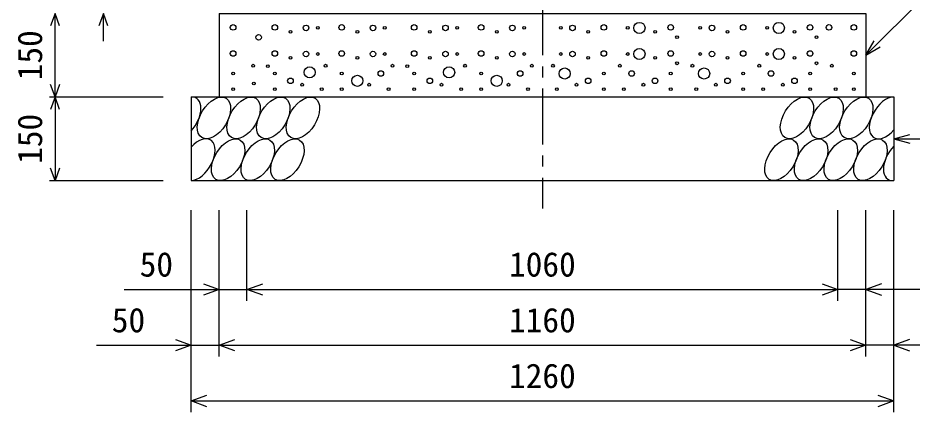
# Model space of a CAD drawing. Units: millimetres, scale not verified. Extents: x -16800 to 16800, y -5940 to 5940.
# Drawn here: x 8659 to 10263, y 1464 to 2172 of the extents above; entities that cross this region are included whole.
import ezdxf
from ezdxf.enums import TextEntityAlignment as Align

# ---------------------------------------------------------------- set-up
doc = ezdxf.new("R2010")
doc.units = ezdxf.units.MM
doc.header["$LTSCALE"] = 20
doc.linetypes.add('CHAIN1', pattern=[8, 5, -1, 1, -1])
for name, color, linetype, lineweight in [('0-0_DIM', 7, 'Continuous', 25), ('0-2_HATCH', 6, 'Continuous', 25), ('0-5_OUTLINE', 3, 'Continuous', 25)]:
    doc.layers.add(name, color=color, linetype=linetype, lineweight=lineweight)
doc.styles.add('ＭＳ ゴシック', font='')
doc.styles.get('ＭＳ ゴシック').set_extended_font_data('MS Gothic')

msp = doc.modelspace()

# ---------------------------------------------------------------- linework, layer by layer
at = {"layer": '0-0_DIM', "linetype": 'CHAIN1'}
msp.add_line((9600, 3324.66), (9600, 1829.66), dxfattribs=at)
at = {"layer": '0-0_DIM'}
for p, q in [((10343.65, 2268.32), (10180, 2104.66)), ((8725.8, 2029.66), (8725.8, 2179.66)), ((8812.46, 2129.66), (8812.46, 2179.66)), ((10180, 2104.66), (10195, 2130.64)), ((10180, 2104.66), (10205.98, 2119.66)), ((8715.8, 2029.66), (8920, 2029.66)), ((8725.8, 2029.66), (8725.8, 1879.66)), ((10230, 1954.66), (10258.98, 1962.43)), ((10230, 1954.66), (10663.31, 1954.66)), ((10230, 1954.66), (10258.98, 1946.9)), ((8715.8, 1879.66), (8920, 1879.66)), ((8970, 1464.15), (8970, 1826.49)), ((9020, 1564.15), (9020, 1826.49)), ((9070, 1664.15), (9070, 1826.49)), ((10130, 1664.15), (10130, 1826.49)), ((10180, 1564.15), (10180, 1826.49)), ((10230, 1464.15), (10230, 1826.49)), ((8850, 1684.15), (9070, 1684.15)), ((9070, 1684.15), (10130, 1684.15)), ((10350, 1684.15), (10130, 1684.15)), ((8800, 1584.15), (9020, 1584.15)), ((9020, 1584.15), (10180, 1584.15)), ((10400, 1584.15), (10180, 1584.15)), ((8970, 1484.15), (10230, 1484.15))]:
    msp.add_line(p, q, dxfattribs=at)
for points in [[(8734.01, 2157.11), (8725.8, 2179.66), (8717.59, 2157.11)], [(8820.67, 2157.11), (8812.46, 2179.66), (8804.26, 2157.11)], [(8734.01, 2052.21), (8725.8, 2029.66), (8717.59, 2052.21)], [(8734.01, 2007.11), (8725.8, 2029.66), (8717.59, 2007.11)], [(8734.01, 1902.21), (8725.8, 1879.66), (8717.59, 1902.21)], [(8991.81, 1694.41), (9020, 1684.15), (8991.81, 1673.89)], [(9098.19, 1673.89), (9070, 1684.15), (9098.19, 1694.41)], [(10101.81, 1694.41), (10130, 1684.15), (10101.81, 1673.89)], [(10208.19, 1694.41), (10180, 1684.15), (10208.19, 1673.89)], [(8941.81, 1594.41), (8970, 1584.15), (8941.81, 1573.89)], [(9048.19, 1573.89), (9020, 1584.15), (9048.19, 1594.41)], [(10151.81, 1594.41), (10180, 1584.15), (10151.81, 1573.89)], [(10258.19, 1594.41), (10230, 1584.15), (10258.19, 1573.89)], [(8998.19, 1473.89), (8970, 1484.15), (8998.19, 1494.41)], [(10201.81, 1494.41), (10230, 1484.15), (10201.81, 1473.89)]]:
    msp.add_lwpolyline(points, dxfattribs=at)
at = {"layer": '0-2_HATCH'}
for centre, radius in [((9045.17, 2154.51), 5), ((9119.97, 2154.51), 5), ((9176.04, 2153.64), 5), ((9197.07, 2153.64), 2.5), ((9239.97, 2154.51), 5), ((9296.04, 2153.64), 5), ((9317.07, 2153.64), 2.5), ((9369.97, 2154.51), 5), ((9426.04, 2153.64), 5), ((9447.07, 2153.64), 2.5), ((9489.97, 2154.51), 5), ((9546.04, 2153.64), 5), ((9567.07, 2153.64), 2.5), ((9632.93, 2153.64), 2.5), ((9653.96, 2153.64), 5), ((9710.03, 2154.51), 5), ((9752.93, 2153.64), 2.5), ((9773.96, 2153.64), 10), ((9830.03, 2154.51), 5), ((9882.93, 2153.64), 2.5), ((9903.96, 2153.64), 5), ((9960.03, 2154.51), 5), ((10002.93, 2153.64), 2.5), ((10023.96, 2153.64), 10), ((10080.03, 2154.51), 5), ((10113.9, 2154.51), 5), ((10158.55, 2154.51), 5), ((9090.94, 2136.74), 5), ((9148.01, 2146.64), 2.5), ((9268.01, 2146.64), 2.5), ((9398.01, 2146.64), 2.5), ((9518.01, 2146.64), 2.5), ((9681.99, 2146.64), 2.5), ((9801.99, 2146.64), 2.5), ((9841.37, 2136.95), 2.5), ((9931.99, 2146.64), 2.5), ((10051.99, 2146.64), 2.5), ((10091.37, 2136.95), 2.5), ((9045.17, 2107.71), 5), ((9119.97, 2107.71), 5), ((9148.01, 2099.84), 2.5), ((9176.04, 2106.84), 5), ((9197.07, 2106.84), 2.5), ((9239.97, 2107.71), 5), ((9268.01, 2099.84), 2.5), ((9296.04, 2106.84), 5), ((9317.07, 2106.84), 2.5), ((9369.97, 2107.71), 5), ((9398.01, 2099.84), 2.5), ((9426.04, 2106.84), 5), ((9447.07, 2106.84), 2.5), ((9489.97, 2107.71), 5), ((9518.01, 2099.84), 2.5), ((9546.04, 2106.84), 5), ((9567.07, 2106.84), 2.5), ((9632.93, 2106.84), 2.5), ((9653.96, 2106.84), 5), ((9681.99, 2099.84), 2.5), ((9710.03, 2107.71), 5), ((9752.93, 2106.84), 2.5), ((9773.96, 2106.84), 10), ((9801.99, 2099.84), 2.5), ((9830.03, 2107.71), 5), ((9882.93, 2106.84), 2.5), ((9903.96, 2106.84), 5), ((9931.99, 2099.84), 2.5), ((9960.03, 2107.71), 5), ((10002.93, 2106.84), 2.5), ((10023.96, 2106.84), 10), ((10051.99, 2099.84), 2.5), ((10080.03, 2107.71), 5), ((10158.55, 2107.71), 5), ((9081.09, 2085.83), 2.5), ((9107.55, 2084.92), 2.5), ((9211.09, 2085.83), 2.5), ((9331.09, 2085.83), 2.5), ((9357.55, 2084.92), 2.5), ((9461.09, 2085.83), 2.5), ((9581.09, 2085.83), 2.5), ((9618.91, 2085.83), 2.5), ((9738.91, 2085.83), 2.5), ((9841.37, 2090.15), 2.5), ((9868.91, 2085.83), 2.5), ((9988.91, 2085.83), 2.5), ((10091.37, 2090.15), 2.5), ((10118.91, 2085.83), 2.5), ((9045.17, 2071.82), 2.5), ((9119.97, 2071.82), 2.5), ((9182.58, 2073.83), 10), ((9239.97, 2071.82), 2.5), ((9310.06, 2071.82), 5), ((9369.97, 2071.82), 2.5), ((9432.58, 2073.83), 10), ((9489.97, 2071.82), 2.5), ((9560.06, 2071.82), 5), ((9639.94, 2071.82), 10), ((9710.03, 2071.82), 2.5), ((9759.94, 2071.82), 5), ((9830.03, 2071.82), 2.5), ((9889.94, 2071.82), 10), ((9960.03, 2071.82), 2.5), ((10009.94, 2071.82), 5), ((10080.03, 2071.82), 2.5), ((10158.55, 2071.82), 2.5), ((9082.36, 2053.88), 2.5), ((9148.01, 2058.69), 5), ((9169.03, 2051.69), 2.5), ((9268.01, 2058.69), 10), ((9289.03, 2051.69), 2.5), ((9398.01, 2058.69), 5), ((9419.03, 2051.69), 2.5), ((9518.01, 2058.69), 10), ((9539.03, 2051.69), 2.5), ((9660.97, 2051.69), 2.5), ((9681.99, 2058.69), 5), ((9780.97, 2051.69), 2.5), ((9801.99, 2058.69), 5), ((9910.97, 2051.69), 2.5), ((9931.99, 2058.69), 5), ((10030.97, 2051.69), 2.5), ((10051.99, 2058.69), 5), ((9045.17, 2043.81), 2.5), ((9119.97, 2043.81), 2.5), ((9204.08, 2043.81), 2.5), ((9239.97, 2043.81), 2.5), ((9324.08, 2043.81), 2.5), ((9369.97, 2043.81), 2.5), ((9454.08, 2043.81), 2.5), ((9489.97, 2043.81), 2.5), ((9574.08, 2043.81), 2.5), ((9625.92, 2043.81), 2.5), ((9710.03, 2043.81), 2.5), ((9745.92, 2043.81), 2.5), ((9830.03, 2043.81), 2.5), ((9875.92, 2043.81), 2.5), ((9960.03, 2043.81), 2.5), ((9995.92, 2043.81), 2.5), ((10080.03, 2043.81), 2.5), ((10125.92, 2043.81), 2.5), ((10158.55, 2043.81), 2.5)]:
    msp.add_circle(centre, radius, dxfattribs=at)
for centre, start_param, end_param in [((8957.64, 1992.14), 4.385593, 6.6745444), ((10216.14, 1992.14), 0.3357715, 4.4411806), ((8982.96, 1917.15), 3.5111464, 7.548991), ((10241.46, 1917.15), 1.2110787, 3.5658734)]:
    msp.add_ellipse(centre, major_axis=(21.81, 35.31), ratio=0.5792, start_param=start_param, end_param=end_param, dxfattribs=at)
for centre in [(9010.84, 1992.14), (9064.05, 1992.14), (9117.26, 1992.14), (9170.47, 1992.14), (10056.51, 1992.14), (10109.72, 1992.14), (10162.93, 1992.14), (9036.16, 1917.15), (9089.37, 1917.15), (9142.58, 1917.15), (10028.63, 1917.15), (10081.84, 1917.15), (10135.04, 1917.15), (10188.25, 1917.15)]:
    msp.add_ellipse(centre, major_axis=(21.81, 35.31), ratio=0.5792, dxfattribs=at)
at = {"layer": '0-5_OUTLINE'}
for p, q in [((9020, 2179.66), (9020, 2029.66)), ((8970, 2029.66), (10230, 2029.66)), ((8970, 2029.66), (8970, 1879.66)), ((10230, 2029.66), (10230, 1879.66)), ((8970, 1879.66), (10230, 1879.66))]:
    msp.add_line(p, q, dxfattribs=at)
msp.add_lwpolyline([(9020, 2179.66), (10180, 2179.66), (10180, 2029.66)], dxfattribs=at)

# ---------------------------------------------------------------- texts
at = {"layer": '0-0_DIM', "style": 'ＭＳ ゴシック'}
for p in [(8715.8, 2059.66), (8715.8, 1909.66)]:
    msp.add_text('150', height=43.99, rotation=90, dxfattribs=at).set_placement(p, align=Align.BOTTOM_LEFT)
for s, p in [('50', (8877.56, 1694.15)), ('1060', (9540, 1694.15)), ('50', (8827.56, 1594.15)), ('1160', (9540, 1594.15)), ('1260', (9540, 1494.15))]:
    msp.add_text(s, height=43.99, dxfattribs=at).set_placement(p, align=Align.BOTTOM_LEFT)

doc.saveas('drawing.dxf')
